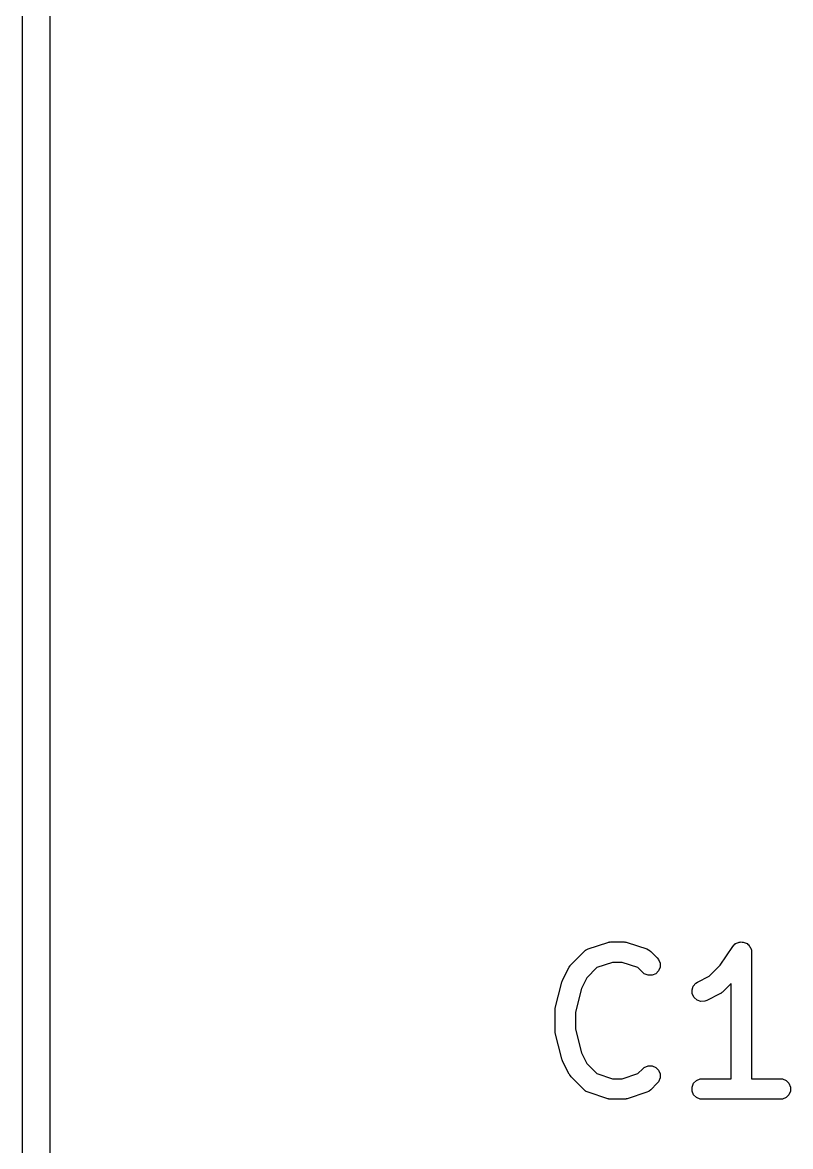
# Model space of a CAD drawing. Extents: x 101.2 to 180.4, y -139.6 to -60.4.
# Drawn here: x 101.18 to 106.78, y -81.05 to -72.84 of the extents above; entities that cross this region are included whole.
import ezdxf

# ---------------------------------------------------------------- set-up
doc = ezdxf.new("R2010")
doc.units = 0
doc.layers.add('BLACK', color=7, linetype='CONTINUOUS')

msp = doc.modelspace()

# ---------------------------------------------------------------- linework, layer by layer
at = {"layer": 'BLACK', "linetype": 'CONTINUOUS'}
for p, q in [((101.175625, -96.4755), (101.175625, -62.4755)), ((101.375625, -62.516922), (101.375625, -96.434078)), ((105.30667, -79.606787), (105.449526, -79.559168)), ((105.449526, -79.559168), (105.456781, -79.557518)), ((105.456781, -79.557518), (105.458612, -79.55676)), ((105.458612, -79.55676), (105.461265, -79.556498)), ((105.461265, -79.556498), (105.463863, -79.555908)), ((105.463863, -79.555908), (105.465837, -79.556048)), ((105.465837, -79.556048), (105.473244, -79.555319)), ((105.473244, -79.555319), (105.568482, -79.555319)), ((105.568482, -79.555319), (105.575887, -79.556048)), ((105.575887, -79.556048), (105.577862, -79.555908)), ((105.577862, -79.555908), (105.580459, -79.556498)), ((105.580459, -79.556498), (105.583114, -79.55676)), ((105.583114, -79.55676), (105.584945, -79.557518)), ((105.584945, -79.557518), (105.592199, -79.559168)), ((105.592199, -79.559168), (105.735056, -79.606787)), ((106.363316, -79.588599), (106.372537, -79.577341)), ((106.372537, -79.577341), (106.378706, -79.573209)), ((106.378706, -79.573209), (106.383957, -79.567959)), ((106.383957, -79.567959), (106.390746, -79.565146)), ((106.390746, -79.565146), (106.396852, -79.561058)), ((106.396852, -79.561058), (106.404132, -79.559601)), ((106.404132, -79.559601), (106.410993, -79.55676)), ((106.410993, -79.55676), (106.418341, -79.55676)), ((106.418341, -79.55676), (106.425546, -79.555319)), ((106.425546, -79.555319), (106.43283, -79.55676)), ((106.43283, -79.55676), (106.440257, -79.55676)), ((106.440257, -79.55676), (106.447045, -79.559572)), ((106.447045, -79.559572), (106.454254, -79.560998)), ((106.454254, -79.560998), (106.460433, -79.565117)), ((106.460433, -79.565117), (106.467293, -79.567959)), ((106.467293, -79.567959), (106.472486, -79.573152)), ((106.472486, -79.573152), (106.478603, -79.57723)), ((106.478603, -79.57723), (106.482736, -79.583402)), ((106.482736, -79.583402), (106.487985, -79.588651)), ((105.182116, -79.720143), (105.277354, -79.624905)), ((105.277354, -79.624905), (105.288719, -79.615577)), ((105.288719, -79.615577), (105.291209, -79.614545)), ((105.291209, -79.614545), (105.293244, -79.612781)), ((105.293244, -79.612781), (105.30667, -79.606787)), ((105.735056, -79.606787), (105.748481, -79.612781)), ((105.748481, -79.612781), (105.750516, -79.614546)), ((105.750516, -79.614546), (105.753007, -79.615578)), ((105.753007, -79.615578), (105.764372, -79.624905)), ((105.764372, -79.624905), (105.811991, -79.672524)), ((106.272101, -79.725396), (106.363221, -79.588716)), ((106.363221, -79.588716), (106.363255, -79.588673)), ((106.363255, -79.588673), (106.363265, -79.588651)), ((106.363265, -79.588651), (106.363316, -79.588599)), ((106.487985, -79.588651), (106.490796, -79.595438)), ((106.490796, -79.595438), (106.494886, -79.601545)), ((106.494886, -79.601545), (106.496342, -79.608826)), ((106.496342, -79.608826), (106.499184, -79.615687)), ((106.499184, -79.615687), (106.500609, -79.630163)), ((106.500609, -79.630163), (106.500625, -79.63024)), ((106.500625, -79.63024), (106.500619, -79.630266)), ((106.500619, -79.630266), (106.500625, -79.630319)), ((106.500625, -79.630319), (106.500625, -80.555319)), ((105.120448, -79.834873), (105.168067, -79.739635)), ((105.168067, -79.739635), (105.172031, -79.733335)), ((105.172031, -79.733335), (105.172789, -79.731508)), ((105.172789, -79.731508), (105.174477, -79.729451)), ((105.174477, -79.729451), (105.175899, -79.727192)), ((105.175899, -79.727192), (105.177397, -79.725892)), ((105.177397, -79.725892), (105.182116, -79.720143)), ((105.370901, -79.74349), (105.296788, -79.817603)), ((105.485414, -79.705319), (105.370901, -79.74349)), ((105.556312, -79.705319), (105.485414, -79.705319)), ((105.670825, -79.74349), (105.556312, -79.705319)), ((105.705925, -79.77859), (105.670825, -79.74349)), ((105.811991, -79.672524), (105.821318, -79.683889)), ((105.821318, -79.683889), (105.832517, -79.710925)), ((105.832517, -79.740188), (105.821318, -79.767224)), ((105.832517, -79.710925), (105.832517, -79.740188)), ((106.190722, -79.806775), (106.272101, -79.725396)), ((105.296788, -79.817603), (105.258294, -79.89459)), ((105.71729, -79.787917), (105.705925, -79.77859)), ((105.744326, -79.799116), (105.71729, -79.787917)), ((105.773589, -79.799116), (105.744326, -79.799116)), ((105.800625, -79.787917), (105.773589, -79.799116)), ((105.821318, -79.767224), (105.800625, -79.787917)), ((106.10637, -79.848951), (106.190722, -79.806775)), ((105.06715, -80.0407), (105.114769, -79.850224)), ((105.114769, -79.850224), (105.115154, -79.849144)), ((105.115154, -79.849144), (105.115193, -79.848605)), ((105.115193, -79.848605), (105.11753, -79.842497)), ((105.11753, -79.842497), (105.119716, -79.836378)), ((105.119716, -79.836378), (105.120038, -79.835942)), ((105.120038, -79.835942), (105.120448, -79.834873)), ((105.258294, -79.89459), (105.214911, -80.068124)), ((106.0655, -79.906652), (106.074754, -79.878891)), ((106.067574, -79.935842), (106.0655, -79.906652)), ((106.074754, -79.878891), (106.093927, -79.856783)), ((106.093927, -79.856783), (106.10637, -79.848951)), ((106.350625, -79.859004), (106.288182, -79.921447)), ((106.350625, -80.555319), (106.350625, -79.859004)), ((106.080661, -79.962017), (106.067574, -79.935842)), ((106.102769, -79.98119), (106.080661, -79.962017)), ((106.13053, -79.990444), (106.102769, -79.98119)), ((106.15972, -79.98837), (106.13053, -79.990444)), ((106.173452, -79.983115), (106.15972, -79.98837)), ((106.26869, -79.935496), (106.173452, -79.983115)), ((106.274989, -79.931531), (106.26869, -79.935496)), ((106.276817, -79.930774), (106.274989, -79.931531)), ((106.278873, -79.929085), (106.276817, -79.930774)), ((106.281133, -79.927664), (106.278873, -79.929085)), ((106.282432, -79.926165), (106.281133, -79.927664)), ((106.288182, -79.921447), (106.282432, -79.926165)), ((105.064911, -80.05889), (105.065162, -80.056336)), ((105.064911, -80.201747), (105.064911, -80.05889)), ((105.065, -80.055244), (105.065809, -80.04977)), ((105.065162, -80.056336), (105.065, -80.055244)), ((105.065809, -80.04977), (105.066352, -80.044258)), ((105.066352, -80.044258), (105.066774, -80.043236)), ((105.066774, -80.043236), (105.06715, -80.0407)), ((105.214911, -80.068124), (105.214911, -80.192513)), ((105.065162, -80.2043), (105.064911, -80.201747)), ((105.065, -80.205393), (105.065162, -80.2043)), ((105.065809, -80.210866), (105.065, -80.205393)), ((105.066352, -80.216379), (105.065809, -80.210866)), ((105.066774, -80.2174), (105.066352, -80.216379)), ((105.06715, -80.219937), (105.066774, -80.2174)), ((105.114769, -80.410413), (105.06715, -80.219937)), ((105.214911, -80.192513), (105.258294, -80.366047)), ((105.258294, -80.366047), (105.296788, -80.443034)), ((105.115154, -80.411492), (105.114769, -80.410413)), ((105.115193, -80.412032), (105.115154, -80.411492)), ((105.11752, -80.418113), (105.115193, -80.412032)), ((105.119716, -80.424259), (105.11752, -80.418113)), ((105.120038, -80.424694), (105.119716, -80.424259)), ((105.120448, -80.425764), (105.120038, -80.424694)), ((105.168067, -80.521002), (105.120448, -80.425764)), ((105.296788, -80.443034), (105.370901, -80.517148)), ((105.670825, -80.517147), (105.705924, -80.482048)), ((105.705924, -80.482048), (105.71729, -80.47272)), ((105.71729, -80.47272), (105.744326, -80.461521)), ((105.744326, -80.461521), (105.773589, -80.461521)), ((105.773589, -80.461521), (105.800625, -80.472719)), ((105.800625, -80.472719), (105.821318, -80.493412)), ((105.17203, -80.527298), (105.168067, -80.521002)), ((105.172788, -80.529128), (105.17203, -80.527298)), ((105.174477, -80.531186), (105.172788, -80.529128)), ((105.175899, -80.533445), (105.174477, -80.531186)), ((105.177397, -80.534744), (105.175899, -80.533445)), ((105.182116, -80.540494), (105.177397, -80.534744)), ((105.277354, -80.635733), (105.182116, -80.540494)), ((105.370901, -80.517148), (105.485414, -80.555319)), ((105.485414, -80.555319), (105.556312, -80.555319)), ((105.556312, -80.555319), (105.670825, -80.517147)), ((105.821318, -80.493412), (105.832517, -80.520448)), ((105.832517, -80.549711), (105.821319, -80.576747)), ((105.832517, -80.520448), (105.832517, -80.549711)), ((106.077551, -80.588651), (106.098243, -80.567959)), ((106.098243, -80.567959), (106.125279, -80.55676)), ((106.125279, -80.55676), (106.139911, -80.555319)), ((106.139911, -80.555319), (106.350625, -80.555319)), ((106.500625, -80.555319), (106.711339, -80.555319)), ((106.711339, -80.555319), (106.725971, -80.55676)), ((106.725971, -80.55676), (106.753007, -80.567959)), ((106.753007, -80.567959), (106.773699, -80.588651)), ((105.288719, -80.645061), (105.277354, -80.635733)), ((105.291209, -80.646092), (105.288719, -80.645061)), ((105.293244, -80.647857), (105.291209, -80.646092)), ((105.30667, -80.653851), (105.293244, -80.647857)), ((105.748481, -80.647857), (105.735056, -80.653851)), ((105.750516, -80.646091), (105.748481, -80.647857)), ((105.753007, -80.64506), (105.750516, -80.646091)), ((105.764373, -80.635732), (105.753007, -80.64506)), ((105.811991, -80.588113), (105.764373, -80.635732)), ((105.821319, -80.576747), (105.811991, -80.588113)), ((106.066352, -80.615687), (106.077551, -80.588651)), ((106.066352, -80.644951), (106.066352, -80.615687)), ((106.077551, -80.671987), (106.066352, -80.644951)), ((106.773699, -80.588651), (106.784898, -80.615687)), ((106.784898, -80.644951), (106.773699, -80.671987)), ((106.784898, -80.615687), (106.784898, -80.644951)), ((105.449526, -80.70147), (105.30667, -80.653851)), ((105.456781, -80.703119), (105.449526, -80.70147)), ((105.458612, -80.703878), (105.456781, -80.703119)), ((105.461265, -80.704139), (105.458612, -80.703878)), ((105.463863, -80.70473), (105.461265, -80.704139)), ((105.465837, -80.704589), (105.463863, -80.70473)), ((105.473244, -80.705319), (105.465837, -80.704589)), ((105.568482, -80.705319), (105.473244, -80.705319)), ((105.575887, -80.704589), (105.568482, -80.705319)), ((105.577862, -80.70473), (105.575887, -80.704589)), ((105.580459, -80.704139), (105.577862, -80.70473)), ((105.583114, -80.703878), (105.580459, -80.704139)), ((105.584945, -80.703119), (105.583114, -80.703878)), ((105.592199, -80.70147), (105.584945, -80.703119)), ((105.735056, -80.653851), (105.592199, -80.70147)), ((106.098243, -80.692679), (106.077551, -80.671987)), ((106.125279, -80.703878), (106.098243, -80.692679)), ((106.139911, -80.705319), (106.125279, -80.703878)), ((106.711339, -80.705319), (106.139911, -80.705319)), ((106.725971, -80.703878), (106.711339, -80.705319)), ((106.753007, -80.692679), (106.725971, -80.703878)), ((106.773699, -80.671987), (106.753007, -80.692679))]:
    msp.add_line(p, q, dxfattribs=at)

doc.saveas('drawing.dxf')
